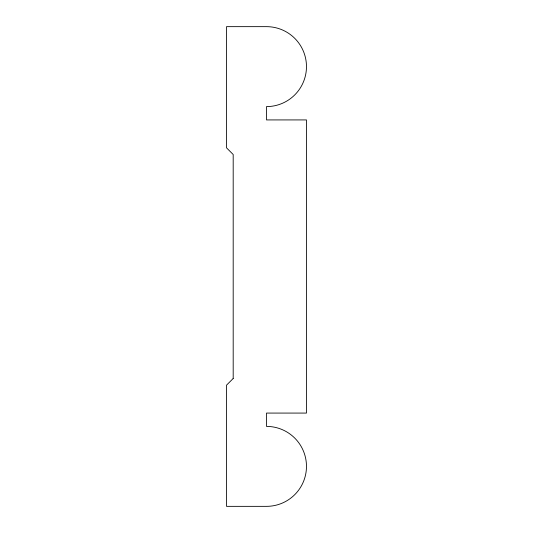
<?xml version="1.0" encoding="UTF-8"?>
<svg xmlns="http://www.w3.org/2000/svg" width="533" height="533" viewBox="0 0 533 533"><rect width="100%" height="100%" fill="white"/><g stroke="black" fill="none" stroke-linecap="round" stroke-linejoin="round"><path stroke-width="0.8" d="M233.188 378.497L226.525 385.159L226.525 506.35L266.5 506.35A39.975 39.975 0 0 0 306.475 466.375A39.975 39.975 0 0 0 266.5 426.4L266.5 413.075L306.475 413.075L306.475 119.925L266.5 119.925L266.5 106.6A39.975 39.975 0 0 0 306.475 66.625A39.975 39.975 0 0 0 266.5 26.65L226.525 26.65L226.525 147.841L233.188 154.503L233.188 378.497"/></g></svg>
